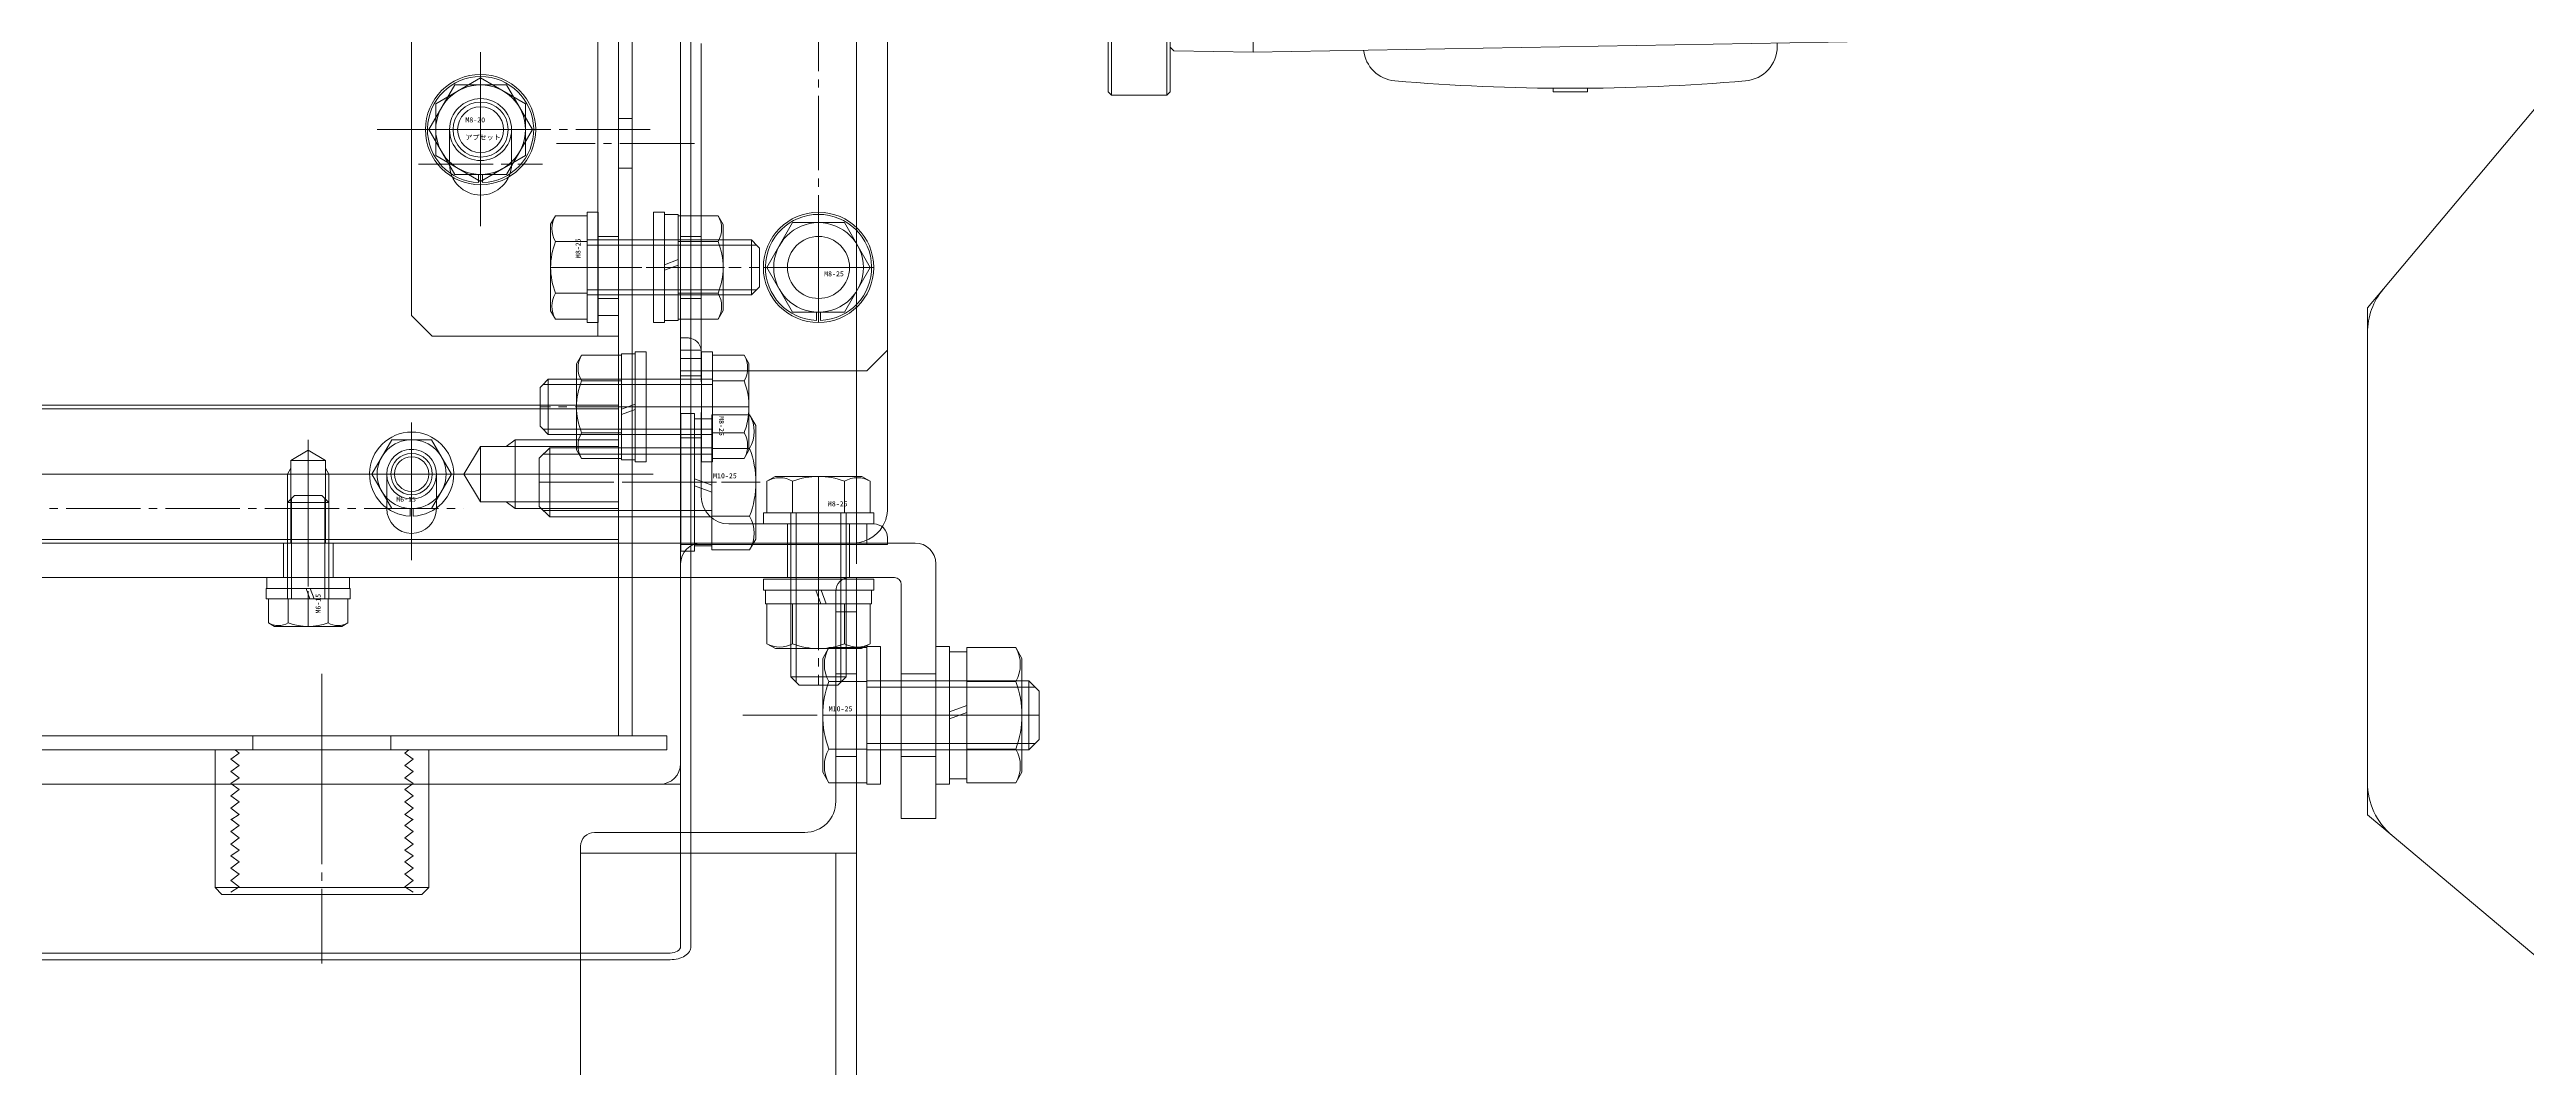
# Model space of a CAD drawing. Units: millimetres at full size. Extents: x -5218 to 5218, y -4308 to 3712.
# Drawn here: x -4740.3 to -4381.1, y -2091.4 to -1943.7 of the extents above; entities that cross this region are included whole.
import ezdxf
from ezdxf.enums import TextEntityAlignment as Align

# ---------------------------------------------------------------- set-up
doc = ezdxf.new("R2010")
doc.units = ezdxf.units.MM
doc.header["$LTSCALE"] = 1.2
doc.linetypes.add('CHAIN2', pattern=[12, 9, -1, 1, -1])
for name, color, linetype, lineweight in [('0-1_01_外形線', 134, 'Continuous', 9), ('0-2_03_かくれ線', 5, 'Continuous', 9), ('0-3_04_中心線', 4, 'CHAIN2', 9), ('0-4_02_細線', 6, 'Continuous', 9), ('0-5_10_補助線', 1, 'Continuous', 9), ('0-7_0', 134, 'Continuous', 9), ('0-C_07_寸法線', 3, 'Continuous', 9)]:
    doc.layers.add(name, color=color, linetype=linetype, lineweight=lineweight)
doc.styles.add('ＭＳ ゴシック', font='')
doc.styles.get('ＭＳ ゴシック').set_extended_font_data('MS Gothic')

# ---------------------------------------------------------------- blocks, each defined once
blk = doc.blocks.new('GM-SHYF-RH 0.4kW、1／160、＊＊V、60Hzc')
at = {"layer": '0-1_01_外形線'}
for p, q in [((9, -15.771), (9, 72.01)), ((21, 72.22), (115.5, 70.57)), ((115.5, 70.57), (125, 70.57)), ((125, 70.57), (125, -15.771)), ((130, 47.5), (125, 47.5)), ((130, 47.5), (130, -47.5)), ((133, 24), (130, 24)), ((134, -23), (134, 23)), ((21, -15.771), (21, -103.762)), ((125, -15.771), (125, -102.113)), ((133, -24), (130, -24)), ((130, -47.5), (125, -47.5)), ((9.499, -103.562), (21, -103.762)), ((21, -103.762), (115.5, -102.113)), ((97, -102.939), (97, -102.436)), ((115.5, -102.113), (125, -102.113)), ((64.5, -109.5), (64.5, -108.989)), ((64.5, -109.5), (69.5, -109.5)), ((69.5, -109.5), (69.5, -108.989))]:
    blk.add_line(p, q, dxfattribs=at)
for points in [[(9, 72.01), (21, 72.22), (21, -15.771)], [(9, -15.771), (9, -103.053), (9.499, -103.562)]]:
    blk.add_lwpolyline(points, dxfattribs=at)
for centre, radius, start, end in [((133, 23), 1, 0, 90), ((133, -23), 1, 270, 0), ((42, -102.939), 5, 186.2447, 265.13859), ((92, -102.939), 5, 274.8614, 0), ((67, 191), 300, 265.13859, 270), ((67, 191), 300, 270, 274.8614)]:
    blk.add_arc(centre, radius, start, end, dxfattribs=at)
at = {"layer": '0-2_03_かくれ線'}
for p, q in [((25, 64), (109, 64)), ((4, 0.229), (4, 47.5)), ((4, 47.5), (9, 47.5)), ((25, 50), (109, 50)), ((0, -23), (0, 23)), ((1, 24), (4, 24)), ((23.25, 18.5), (26, 18.5)), ((23.25, 18.5), (23.25, -19.5)), ((26, 18.5), (26, -19.5)), ((108, 18.5), (110.75, 18.5)), ((108, 18.5), (108, -19.5)), ((110.75, 18.5), (110.75, -19.5)), ((2.5, 17.5), (23.25, 17.5)), ((26, 17.5), (52, 17.5)), ((52, 17.8), (82, 17.8)), ((82, 17.8), (82, -17.8)), ((82, 17.5), (108, 17.5)), ((110.75, 17.5), (131.5, 17.5)), ((4, 0.229), (4, -47.5)), ((2.5, -17.5), (23.25, -17.5)), ((26, -17.5), (52, -17.5)), ((82, -17.5), (108, -17.5)), ((110.75, -17.5), (131.5, -17.5)), ((23.25, -19.5), (26, -19.5)), ((108, -19.5), (110.75, -19.5)), ((1, -24), (4, -24)), ((4, -47.5), (9, -47.5)), ((25, -82), (109, -82)), ((25, -96), (109, -96))]:
    blk.add_line(p, q, dxfattribs=at)
for points in [[(9, 67), (25, 67), (25, 47), (9, 47)], [(125, 67), (109, 67), (109, 47), (125, 47)], [(52, 17.8), (52, -17.8), (82, -17.8)], [(9, -79), (25, -79), (25, -99), (9, -99)], [(125, -79), (109, -79), (109, -99), (125, -99)]]:
    blk.add_lwpolyline(points, dxfattribs=at)
for centre, radius, start, end in [((1, 23), 1, 90, 180), ((2.5, 20), 2.5, 180, 270), ((131.5, 20), 2.5, 270, 0), ((2.5, -20), 2.5, 90, 180), ((131.5, -20), 2.5, 0, 90), ((1, -23), 1, 180, 270)]:
    blk.add_arc(centre, radius, start, end, dxfattribs=at)
at = {"layer": '0-3_04_中心線'}
for p, q in [((6.456, 57), (127.757, 57)), ((134, 0), (0, 0)), ((6.456, -89), (127.757, -89))]:
    blk.add_line(p, q, dxfattribs=at)

msp = doc.modelspace()

# ---------------------------------------------------------------- linework, layer by layer
at = {"layer": '0-1_01_外形線'}
for p, q in [((-4648.769, -1740.308), (-4648.769, -2073.859)), ((-4647.269, -1740.308), (-4647.269, -2073.859)), ((-4401.851, -1978.402), (-4216.075, -1757.002)), ((-4586.269, -1760.312), (-4586.269, -1950.312)), ((-4578.269, -1760.312), (-4578.269, -1950.312)), ((-4645.769, -1967.806), (-4645.769, -1942.818)), ((-4647.209, -1967.806), (-4643.334, -1967.806)), ((-4643.334, -1967.806), (-4642.609, -1969.062)), ((-4647.209, -1971.559), (-4643.334, -1971.559)), ((-4642.609, -1981.562), (-4642.609, -1969.062)), ((-4642.609, -1971.312), (-4638.509, -1971.312)), ((-4638.509, -1971.312), (-4638.509, -1979.312)), ((-4638.509, -1971.312), (-4637.609, -1972.212)), ((-4632.521, -1968.815), (-4636.274, -1975.315)), ((-4625.016, -1968.815), (-4632.521, -1968.815)), ((-4637.609, -1972.212), (-4637.309, -1972.512)), ((-4637.309, -1972.512), (-4637.309, -1978.112)), ((-4638.509, -1979.312), (-4637.609, -1978.412)), ((-4637.609, -1978.412), (-4637.309, -1978.112)), ((-4636.274, -1975.315), (-4632.521, -1981.815)), ((-4647.209, -1979.065), (-4643.334, -1979.065)), ((-4643.334, -1982.818), (-4642.609, -1981.562)), ((-4642.609, -1979.312), (-4638.509, -1979.312)), ((-4632.521, -1981.815), (-4625.016, -1981.815)), ((-4629.069, -1981.815), (-4629.069, -1983.009)), ((-4628.469, -1981.815), (-4628.469, -1983.009)), ((-4647.209, -1982.818), (-4643.334, -1982.818)), ((-4645.769, -1982.818), (-4645.769, -1987.315)), ((-4404.191, -1984.83), (-4404.191, -2050.1)), ((-4645.769, -1988.542), (-4647.269, -1988.542)), ((-4645.754, -1996.357), (-4645.769, -1987.542)), ((-4645.755, -1997.302), (-4645.755, -1987.542)), ((-4645.755, -1987.542), (-4644.155, -1987.542)), ((-4644.155, -1987.542), (-4644.155, -1996.687)), ((-4644.155, -1988.037), (-4644.155, -1996.687)), ((-4644.155, -1988.037), (-4639.551, -1988.037)), ((-4639.551, -1988.037), (-4638.855, -1989.242)), ((-4638.855, -1996.688), (-4638.855, -1989.242)), ((-4618.769, -2010.315), (-4618.767, -1987.313)), ((-4644.155, -1991.79), (-4639.551, -1991.79)), ((-4647.283, -1996.502), (-4646.752, -1996.502)), ((-4646.752, -2016.502), (-4646.752, -1996.502)), ((-4644.252, -1996.687), (-4638.756, -1996.687)), ((-4644.252, -2016.317), (-4644.252, -1996.687)), ((-4638.756, -1996.687), (-4637.852, -1998.252)), ((-4646.752, -1997.302), (-4644.252, -1997.302)), ((-4637.852, -1998.252), (-4637.852, -2014.752)), ((-4644.252, -2001.594), (-4638.756, -2001.594)), ((-4646.752, -2006.002), (-4644.252, -2006.912)), ((-4646.752, -2007.002), (-4644.252, -2007.912)), ((-4636.275, -2006.338), (-4635.069, -2005.642)), ((-4636.275, -2010.942), (-4636.275, -2006.338)), ((-4622.469, -2005.642), (-4635.069, -2005.642)), ((-4632.522, -2010.942), (-4632.522, -2006.338)), ((-4625.016, -2010.942), (-4625.016, -2006.338)), ((-4621.264, -2006.338), (-4622.469, -2005.642)), ((-4621.264, -2010.942), (-4621.264, -2006.338)), ((-4636.769, -2010.942), (-4620.769, -2010.942)), ((-4636.769, -2012.542), (-4636.769, -2010.942)), ((-4636.275, -2010.942), (-4621.264, -2010.942)), ((-4620.769, -2012.542), (-4620.769, -2010.942)), ((-4644.252, -2011.409), (-4638.756, -2011.409)), ((-4637.839, -2012.542), (-4620.769, -2012.542)), ((-4620.769, -2012.542), (-4636.769, -2012.542)), ((-4621.769, -2015.542), (-4621.769, -2012.542)), ((-4618.769, -2015.542), (-4618.769, -2014.542)), ((-4646.752, -2016.502), (-4647.283, -2016.502)), ((-4647.269, -2015.312), (-4614.769, -2015.312)), ((-4644.252, -2015.702), (-4646.752, -2015.702)), ((-4644.252, -2016.317), (-4638.756, -2016.317)), ((-4638.756, -2016.317), (-4637.852, -2014.752)), ((-4637.839, -2015.542), (-4618.769, -2015.542)), ((-4927.768, -2020.312), (-4648.769, -2020.312)), ((-4647.269, -2020.312), (-4617.769, -2020.312)), ((-4626.269, -2052.812), (-4626.269, -2022.312)), ((-4623.269, -2025.312), (-4626.269, -2025.312)), ((-4627.265, -2030.497), (-4628.169, -2032.062)), ((-4628.169, -2032.062), (-4628.169, -2048.562)), ((-4621.769, -2030.497), (-4627.265, -2030.497)), ((-4621.769, -2030.312), (-4621.769, -2050.312)), ((-4619.769, -2030.312), (-4621.769, -2030.312)), ((-4619.769, -2030.312), (-4619.769, -2050.312)), ((-4611.769, -2030.312), (-4611.769, -2050.312)), ((-4609.769, -2030.312), (-4611.769, -2030.312)), ((-4609.769, -2030.312), (-4609.769, -2050.312)), ((-4607.269, -2050.127), (-4607.269, -2030.497)), ((-4607.269, -2030.497), (-4600.172, -2030.497)), ((-4600.172, -2030.497), (-4599.269, -2032.062)), ((-4599.269, -2048.562), (-4599.269, -2032.062)), ((-4621.769, -2035.404), (-4627.265, -2035.404)), ((-4607.269, -2035.404), (-4600.172, -2035.404)), ((-4599.269, -2035.312), (-4599.269, -2045.312)), ((-4599.269, -2036.212), (-4597.369, -2036.212)), ((-4598.269, -2035.312), (-4596.769, -2036.812)), ((-4609.769, -2039.812), (-4607.269, -2038.902)), ((-4596.769, -2036.812), (-4596.769, -2043.812)), ((-4609.769, -2040.812), (-4607.269, -2039.902)), ((-4607.269, -2049.512), (-4607.269, -2039.902)), ((-4621.769, -2045.219), (-4627.265, -2045.219)), ((-4607.269, -2045.219), (-4600.172, -2045.219)), ((-4599.269, -2044.412), (-4597.369, -2044.412)), ((-4598.269, -2045.312), (-4596.769, -2043.812)), ((-4927.768, -2050.315), (-4648.769, -2050.315)), ((-4716.268, -2065.315), (-4716.268, -2050.315)), ((-4685.268, -2065.315), (-4685.268, -2050.315)), ((-4627.265, -2050.127), (-4628.169, -2048.562)), ((-4621.769, -2050.127), (-4627.265, -2050.127)), ((-4619.769, -2050.312), (-4621.769, -2050.312)), ((-4609.769, -2050.312), (-4611.769, -2050.312)), ((-4609.769, -2049.512), (-4607.269, -2049.512)), ((-4607.269, -2050.127), (-4600.172, -2050.127)), ((-4600.172, -2050.127), (-4599.269, -2048.562)), ((-4661.269, -2057.312), (-4630.769, -2057.312)), ((-4379.135, -2075.787), (-4400.618, -2057.76)), ((-4663.269, -2060.312), (-4663.269, -2059.312)), ((-4715.268, -2066.315), (-4686.268, -2066.315)), ((-4926.268, -2074.823), (-4650.269, -2074.823)), ((-4650.269, -2075.787), (-4926.268, -2075.787))]:
    msp.add_line(p, q, dxfattribs=at)
msp.add_lwpolyline([(-4586.269, -1760.312), (-4578.269, -1760.312), (-4577.769, -1760.812), (-4577.769, -1949.812), (-4578.269, -1950.312), (-4586.269, -1950.312), (-4586.769, -1949.812), (-4586.769, -1760.812)], close=True, dxfattribs=at)
for points in [[(-4638.855, -1990.315), (-4621.769, -1990.315), (-4618.769, -1987.315), (-4618.769, -1897.462)], [(-4625.016, -1981.815), (-4621.263, -1975.315), (-4625.016, -1968.815)], [(-4616.769, -2021.312), (-4616.769, -2055.312), (-4611.769, -2055.312), (-4611.769, -2018.312)], [(-4624.269, -2020.312), (-4623.269, -2020.312), (-4623.269, -2060.312), (-4663.269, -2060.312)], [(-4607.269, -2038.902), (-4607.269, -2031.112), (-4609.769, -2031.112)], [(-4599.269, -2035.312), (-4598.269, -2035.312), (-4598.269, -2045.312), (-4599.269, -2045.312)], [(-4663.269, -2260.312), (-4663.269, -2060.312), (-4623.269, -2060.312), (-4623.269, -2260.312)]]:
    msp.add_lwpolyline(points, dxfattribs=at)
for radius in [8, 6.5]:
    msp.add_circle((-4628.769, -1975.315), radius, dxfattribs=at)
for centre, radius, start, end in [((-4646.584, -1969.683), 3.753, 330.00001, 29.99999), ((-4628.769, -1975.315), 7.7, 272.23287, 267.76713), ((-4652.685, -1975.312), 10.076, 338.13461, 21.86539), ((-4394.191, -1984.83), 10, 140, 180), ((-4646.584, -1980.941), 3.753, 330.00001, 29.99999), ((-4647.769, -1987.542), 2, 0, 75.52249), ((-4642.801, -1989.913), 3.753, 330.00001, 29.99999), ((-4649.32, -1995.542), 10.465, 353.7174, 21.01442), ((-4643.006, -1999.14), 4.907, 330.00001, 29.99999), ((-4651.632, -2006.502), 13.779, 339.136, 20.864), ((-4634.398, -2009.588), 3.753, 60.00001, 119.99999), ((-4628.769, -2016.107), 10.465, 68.98558, 111.01442), ((-4623.14, -2009.588), 3.753, 60.00001, 119.99999), ((-4623.769, -2010.315), 5, 329.96672, 0), ((-4643.006, -2013.863), 4.907, 330.00001, 29.99999), ((-4620.769, -2014.542), 2, 0, 90), ((-4614.769, -2018.312), 3, 0, 90), ((-4624.269, -2022.312), 2, 90, 180), ((-4617.769, -2021.312), 1, 0, 90), ((-4623.015, -2032.951), 4.907, 150.00001, 209.99999), ((-4604.422, -2032.951), 4.907, 330.00001, 29.99999), ((-4614.389, -2040.312), 13.779, 159.136, 200.864), ((-4613.048, -2040.312), 13.779, 339.136, 20.864), ((-4623.015, -2047.673), 4.907, 150.00001, 209.99999), ((-4604.422, -2047.673), 4.907, 330.00001, 29.99999), ((-4630.769, -2052.812), 4.5, 270, 0), ((-4661.269, -2059.312), 2, 90, 180)]:
    msp.add_arc(centre, radius, start, end, dxfattribs=at)
for major_axis in [(-1.5, 0), (-3, 0)]:
    msp.add_ellipse((-4650.269, -2073.859), major_axis=major_axis, ratio=0.642788, start_param=1.5707963, end_param=3.1415927, dxfattribs=at)
at = {"layer": '0-2_03_かくれ線'}
for p, q in [((-4657.769, -2043.315), (-4657.769, -1675.315)), ((-4618.769, -1708.315), (-4618.769, -1987.315)), ((-4648.769, -1990.315), (-4648.769, -1885.315)), ((-4687.768, -1982.312), (-4687.768, -1928.312)), ((-4660.769, -1985.312), (-4660.769, -1925.312)), ((-4657.769, -1985.312), (-4657.769, -1925.312)), ((-4681.521, -1948.812), (-4685.274, -1955.312)), ((-4677.769, -1947.806), (-4684.268, -1951.559)), ((-4674.016, -1948.812), (-4681.521, -1948.812)), ((-4671.269, -1951.559), (-4677.769, -1947.806)), ((-4677.769, -1947.812), (-4677.769, -1962.812)), ((-4677.769, -1960.912), (-4677.769, -1949.712)), ((-4684.268, -1951.559), (-4684.268, -1959.065)), ((-4671.269, -1959.065), (-4671.269, -1951.559)), ((-4685.274, -1955.312), (-4681.521, -1961.812)), ((-4685.268, -1955.312), (-4670.269, -1955.312)), ((-4682.268, -1955.312), (-4682.268, -1960.312)), ((-4673.269, -1960.312), (-4673.269, -1955.312)), ((-4655.769, -1953.715), (-4657.769, -1953.715)), ((-4681.521, -1961.812), (-4674.016, -1961.812)), ((-4678.069, -1961.812), (-4678.069, -1963.006)), ((-4677.469, -1961.812), (-4677.469, -1963.006)), ((-4655.769, -1960.915), (-4657.769, -1960.915)), ((-4666.913, -1967.806), (-4667.609, -1969.012)), ((-4662.309, -1967.806), (-4666.913, -1967.806)), ((-4662.309, -1983.312), (-4662.309, -1967.312)), ((-4660.709, -1967.312), (-4662.309, -1967.312)), ((-4662.309, -1982.818), (-4662.309, -1967.806)), ((-4660.709, -1967.312), (-4660.709, -1983.312)), ((-4652.709, -1983.312), (-4652.709, -1967.312)), ((-4651.109, -1967.312), (-4652.709, -1967.312)), ((-4651.109, -1967.312), (-4651.109, -1983.312)), ((-4651.109, -1974.912), (-4651.109, -1967.612)), ((-4649.109, -1967.612), (-4651.109, -1967.612)), ((-4649.109, -1974.184), (-4649.109, -1967.612)), ((-4649.109, -1982.818), (-4649.109, -1967.806)), ((-4649.109, -1967.806), (-4647.209, -1967.806)), ((-4645.769, -1967.806), (-4645.769, -1982.818)), ((-4628.769, -1967.815), (-4628.769, -1982.815)), ((-4667.609, -1969.012), (-4667.609, -1981.612)), ((-4662.309, -1971.559), (-4666.913, -1971.559)), ((-4662.309, -1971.312), (-4642.609, -1971.312)), ((-4660.769, -1970.812), (-4657.769, -1970.812)), ((-4649.109, -1971.559), (-4647.209, -1971.559)), ((-4648.769, -1970.815), (-4645.769, -1970.815)), ((-4662.309, -1972.062), (-4642.609, -1972.062)), ((-4651.109, -1974.912), (-4649.109, -1974.184)), ((-4651.109, -1975.712), (-4649.109, -1974.984)), ((-4649.109, -1983.012), (-4649.109, -1974.984)), ((-4662.309, -1978.562), (-4642.609, -1978.562)), ((-4651.109, -1983.012), (-4651.109, -1975.712)), ((-4687.768, -1982.312), (-4684.768, -1985.312)), ((-4666.913, -1982.818), (-4667.609, -1981.612)), ((-4662.309, -1979.065), (-4666.913, -1979.065)), ((-4662.309, -1979.312), (-4642.609, -1979.312)), ((-4660.769, -1979.812), (-4657.769, -1979.812)), ((-4660.769, -1982.312), (-4657.769, -1982.312)), ((-4649.109, -1979.065), (-4647.209, -1979.065)), ((-4648.769, -1979.815), (-4645.769, -1979.815)), ((-4684.768, -1985.312), (-4657.769, -1985.312)), ((-4662.309, -1982.818), (-4666.913, -1982.818)), ((-4660.709, -1983.312), (-4662.309, -1983.312)), ((-4651.109, -1983.312), (-4652.709, -1983.312)), ((-4651.109, -1983.012), (-4649.109, -1983.012)), ((-4649.109, -1982.818), (-4647.209, -1982.818)), ((-4648.769, -2015.542), (-4648.769, -1985.542)), ((-4648.769, -1985.542), (-4647.769, -1985.542)), ((-4663.855, -1989.292), (-4663.855, -2001.792)), ((-4657.355, -1987.842), (-4657.355, -1995.87)), ((-4655.355, -1987.842), (-4657.355, -1987.842)), ((-4657.355, -1988.037), (-4657.355, -2003.048)), ((-4655.355, -2003.542), (-4655.355, -1987.542)), ((-4655.355, -1987.542), (-4653.755, -1987.542)), ((-4655.355, -1987.842), (-4655.355, -1995.142)), ((-4653.755, -1987.542), (-4653.755, -2003.542)), ((-4648.769, -1987.315), (-4645.769, -1987.315)), ((-4648.769, -1988.542), (-4647.269, -1988.542)), ((-4645.769, -1987.315), (-4645.769, -1990.315)), ((-4668.855, -1992.442), (-4669.155, -1992.742)), ((-4669.155, -1998.342), (-4669.155, -1992.742)), ((-4667.955, -1991.542), (-4668.855, -1992.442)), ((-4663.855, -1992.292), (-4668.705, -1992.292)), ((-4667.955, -1999.542), (-4667.955, -1991.542)), ((-4663.855, -1991.542), (-4667.955, -1991.542)), ((-4644.155, -1991.542), (-4663.855, -1991.542)), ((-4644.155, -1992.292), (-4663.855, -1992.292)), ((-4657.355, -1991.79), (-4663.13, -1991.79)), ((-4638.855, -1990.315), (-4648.769, -1990.315)), ((-4648.769, -1991.042), (-4645.769, -1991.042)), ((-4918.768, -1995.312), (-4657.769, -1995.312)), ((-4918.768, -1995.812), (-4657.769, -1995.812)), ((-4657.769, -2015.312), (-4657.769, -1995.312)), ((-4655.355, -1995.142), (-4657.355, -1995.87)), ((-4655.355, -1995.942), (-4657.355, -1996.67)), ((-4657.355, -1996.67), (-4657.355, -2003.242)), ((-4655.355, -1995.942), (-4655.355, -2003.242)), ((-4648.752, -2016.502), (-4648.752, -1996.502)), ((-4647.283, -1996.502), (-4648.752, -1996.502)), ((-4645.769, -1996.357), (-4645.769, -2008.542)), ((-4644.155, -1996.687), (-4644.155, -2003.542)), ((-4638.855, -1996.688), (-4638.855, -2001.842)), ((-4702.768, -2017.812), (-4702.768, -2000.312)), ((-4690.655, -2000.312), (-4693.542, -2005.312)), ((-4684.882, -2000.312), (-4690.655, -2000.312)), ((-4687.768, -2010.312), (-4687.768, -2000.312)), ((-4681.995, -2005.312), (-4684.882, -2000.312)), ((-4672.769, -2000.312), (-4674.068, -2001.312)), ((-4657.769, -2000.312), (-4672.769, -2000.312)), ((-4672.769, -2000.312), (-4672.769, -2010.312)), ((-4668.855, -1998.642), (-4669.155, -1998.342)), ((-4667.955, -1999.542), (-4668.855, -1998.642)), ((-4663.855, -1998.792), (-4668.705, -1998.792)), ((-4663.855, -1999.542), (-4667.955, -1999.542)), ((-4644.155, -1998.792), (-4663.855, -1998.792)), ((-4644.155, -1999.542), (-4663.855, -1999.542)), ((-4657.355, -1999.295), (-4663.13, -1999.295)), ((-4648.769, -2000.042), (-4645.769, -2000.042)), ((-4645.755, -1997.302), (-4645.755, -2003.542)), ((-4644.155, -1999.295), (-4639.551, -1999.295)), ((-4705.268, -2003.312), (-4702.768, -2001.81)), ((-4702.768, -2001.81), (-4700.268, -2003.312)), ((-4700.268, -2003.312), (-4700.268, -2015.312)), ((-4680.218, -2005.312), (-4677.765, -2001.312)), ((-4657.769, -2001.312), (-4677.765, -2001.312)), ((-4677.765, -2001.312), (-4677.765, -2005.312)), ((-4667.752, -2001.502), (-4669.252, -2003.002)), ((-4669.252, -2003.002), (-4669.252, -2010.002)), ((-4644.252, -2002.402), (-4668.652, -2002.402)), ((-4644.252, -2001.502), (-4667.752, -2001.502)), ((-4667.752, -2001.502), (-4667.752, -2011.502)), ((-4657.355, -2003.242), (-4655.355, -2003.242)), ((-4655.355, -2003.542), (-4653.755, -2003.542)), ((-4645.755, -2003.542), (-4644.155, -2003.542)), ((-4644.155, -2003.048), (-4639.551, -2003.048)), ((-4639.551, -2003.048), (-4638.855, -2001.842)), ((-4923.768, -2005.312), (-4652.769, -2005.312)), ((-4705.268, -2004.446), (-4705.768, -2005.312)), ((-4705.768, -2015.312), (-4705.768, -2005.312)), ((-4700.268, -2004.446), (-4699.768, -2005.312)), ((-4691.368, -2005.312), (-4691.368, -2010.312)), ((-4684.882, -2010.312), (-4681.995, -2005.312)), ((-4684.168, -2010.312), (-4684.168, -2005.312)), ((-4705.768, -2009.412), (-4705.568, -2009.212)), ((-4705.768, -2009.412), (-4699.768, -2009.412)), ((-4705.768, -2023.412), (-4705.768, -2009.412)), ((-4705.568, -2009.212), (-4704.768, -2008.412)), ((-4705.168, -2008.812), (-4705.168, -2009.212)), ((-4705.168, -2023.412), (-4705.168, -2009.212)), ((-4704.768, -2008.412), (-4700.768, -2008.412)), ((-4699.968, -2009.212), (-4700.768, -2008.412)), ((-4700.368, -2008.812), (-4700.368, -2009.212)), ((-4700.368, -2023.412), (-4700.368, -2009.212)), ((-4699.768, -2009.412), (-4699.968, -2009.212)), ((-4699.768, -2023.412), (-4699.768, -2009.412)), ((-4687.993, -2010.312), (-4687.993, -2011.408)), ((-4687.543, -2010.312), (-4687.543, -2011.408)), ((-4657.769, -2009.312), (-4677.765, -2009.312)), ((-4672.769, -2010.312), (-4674.068, -2009.312)), ((-4657.769, -2010.312), (-4672.769, -2010.312)), ((-4667.752, -2011.502), (-4669.252, -2010.002)), ((-4644.252, -2010.602), (-4668.652, -2010.602)), ((-4632.769, -2010.942), (-4632.769, -2030.642)), ((-4632.019, -2010.942), (-4632.019, -2030.642)), ((-4625.519, -2010.942), (-4625.519, -2030.642)), ((-4624.769, -2010.942), (-4624.769, -2030.642)), ((-4644.252, -2011.502), (-4667.752, -2011.502)), ((-4637.839, -2012.542), (-4641.769, -2012.542)), ((-4633.269, -2015.542), (-4633.269, -2012.542)), ((-4624.269, -2015.542), (-4624.269, -2012.542)), ((-4647.269, -2015.312), (-4929.268, -2015.312)), ((-4918.768, -2014.812), (-4657.769, -2014.812)), ((-4918.768, -2015.312), (-4657.769, -2015.312)), ((-4706.368, -2015.312), (-4706.368, -2020.312)), ((-4699.168, -2015.312), (-4699.168, -2020.312)), ((-4648.769, -2015.542), (-4637.839, -2015.542)), ((-4648.769, -2018.315), (-4648.769, -2047.315)), ((-4647.283, -2016.502), (-4648.752, -2016.502)), ((-4623.769, -2015.315), (-4645.769, -2015.315)), ((-4633.269, -2015.312), (-4633.269, -2020.312)), ((-4624.269, -2015.312), (-4624.269, -2020.312)), ((-4929.268, -2020.312), (-4647.269, -2020.312)), ((-4708.868, -2021.912), (-4703.068, -2021.912)), ((-4708.868, -2021.912), (-4708.868, -2023.412)), ((-4708.768, -2021.912), (-4708.768, -2020.312)), ((-4696.768, -2020.312), (-4708.768, -2020.312)), ((-4696.768, -2021.912), (-4708.768, -2021.912)), ((-4703.068, -2021.912), (-4702.523, -2023.412)), ((-4702.468, -2021.912), (-4696.668, -2021.912)), ((-4702.468, -2021.912), (-4701.923, -2023.412)), ((-4696.768, -2021.912), (-4696.768, -2020.312)), ((-4696.668, -2023.412), (-4696.668, -2021.912)), ((-4636.769, -2020.542), (-4620.769, -2020.542)), ((-4636.769, -2022.142), (-4636.769, -2020.542)), ((-4620.769, -2022.142), (-4620.769, -2020.542)), ((-4708.868, -2023.412), (-4702.523, -2023.412)), ((-4708.542, -2023.412), (-4708.542, -2026.908)), ((-4708.542, -2023.412), (-4696.995, -2023.412)), ((-4705.655, -2023.412), (-4705.655, -2026.908)), ((-4701.923, -2023.412), (-4696.668, -2023.412)), ((-4699.882, -2023.412), (-4699.882, -2026.908)), ((-4696.995, -2023.412), (-4696.995, -2026.908)), ((-4620.769, -2022.142), (-4636.769, -2022.142)), ((-4636.469, -2022.142), (-4629.169, -2022.142)), ((-4636.469, -2022.142), (-4636.469, -2024.142)), ((-4636.469, -2024.142), (-4628.441, -2024.142)), ((-4636.275, -2024.142), (-4621.264, -2024.142)), ((-4632.522, -2024.142), (-4632.522, -2029.917)), ((-4629.169, -2022.142), (-4628.441, -2024.142)), ((-4628.369, -2022.142), (-4621.069, -2022.142)), ((-4628.369, -2022.142), (-4627.641, -2024.142)), ((-4627.641, -2024.142), (-4621.069, -2024.142)), ((-4625.016, -2024.142), (-4625.016, -2029.917)), ((-4621.069, -2024.142), (-4621.069, -2022.142)), ((-4708.542, -2026.908), (-4707.668, -2027.412)), ((-4707.668, -2027.412), (-4697.868, -2027.412)), ((-4696.995, -2026.908), (-4697.868, -2027.412)), ((-4635.019, -2030.642), (-4622.519, -2030.642)), ((-4632.769, -2030.642), (-4632.769, -2034.742)), ((-4632.019, -2030.642), (-4632.019, -2035.492)), ((-4625.519, -2030.642), (-4625.519, -2035.492)), ((-4624.769, -2030.642), (-4624.769, -2034.742)), ((-4624.769, -2034.742), (-4632.769, -2034.742)), ((-4632.769, -2034.742), (-4631.869, -2035.642)), ((-4631.869, -2035.642), (-4631.569, -2035.942)), ((-4625.969, -2035.942), (-4631.569, -2035.942)), ((-4626.269, -2034.312), (-4623.269, -2034.312)), ((-4625.669, -2035.642), (-4625.969, -2035.942)), ((-4624.769, -2034.742), (-4625.669, -2035.642)), ((-4621.769, -2035.312), (-4599.269, -2035.312)), ((-4621.769, -2036.212), (-4599.269, -2036.212)), ((-4611.769, -2034.312), (-4616.769, -2034.312)), ((-4710.768, -2045.315), (-4710.768, -2043.315)), ((-4690.768, -2045.315), (-4690.768, -2043.315)), ((-4716.268, -2045.315), (-4685.268, -2045.315)), ((-4716.268, -2050.315), (-4716.268, -2045.315)), ((-4685.268, -2050.315), (-4685.268, -2045.315)), ((-4626.269, -2046.312), (-4623.269, -2046.312)), ((-4621.769, -2044.412), (-4599.269, -2044.412)), ((-4621.769, -2045.312), (-4599.269, -2045.312)), ((-4611.769, -2046.312), (-4616.769, -2046.312)), ((-4661.769, -2050.315), (-4914.768, -2050.315)), ((-4716.268, -2050.315), (-4716.268, -2065.315)), ((-4685.268, -2065.315), (-4685.268, -2050.315)), ((-4661.769, -2050.315), (-4651.769, -2050.315)), ((-4626.269, -2060.312), (-4626.269, -3410.311)), ((-4715.268, -2066.315), (-4716.268, -2065.315)), ((-4716.268, -2065.315), (-4685.268, -2065.315)), ((-4715.268, -2066.315), (-4686.268, -2066.315)), ((-4686.268, -2066.315), (-4685.268, -2065.315))]:
    msp.add_line(p, q, dxfattribs=at)
for points in [[(-4655.769, -1675.315), (-4920.768, -1675.315), (-4920.768, -2043.315), (-4655.769, -2043.315)], [(-4648.769, -1890.312), (-4927.768, -1890.312), (-4927.768, -2020.312), (-4648.769, -2020.312)], [(-4650.769, -2045.315), (-4925.768, -2045.315), (-4925.768, -2043.315), (-4650.769, -2043.315)]]:
    msp.add_lwpolyline(points, close=True, dxfattribs=at)
for points in [[(-4648.769, -1883.312), (-4648.769, -2015.312), (-4657.769, -2015.312), (-4657.769, -1883.312)], [(-4674.016, -1961.812), (-4670.263, -1955.312), (-4674.016, -1948.812)], [(-4684.268, -1959.065), (-4677.769, -1962.818), (-4671.269, -1959.065)], [(-4657.355, -1988.037), (-4663.13, -1988.037), (-4663.855, -1989.292)], [(-4705.268, -2015.312), (-4705.268, -2003.312), (-4700.268, -2003.312)], [(-4657.355, -2003.048), (-4663.13, -2003.048), (-4663.855, -2001.792)], [(-4699.768, -2015.312), (-4699.768, -2005.312), (-4705.768, -2005.312)], [(-4693.542, -2005.312), (-4690.655, -2010.312), (-4684.882, -2010.312)], [(-4680.218, -2005.312), (-4677.765, -2009.312), (-4677.765, -2005.312)], [(-4636.275, -2024.142), (-4636.275, -2029.917), (-4635.019, -2030.642)], [(-4621.264, -2024.142), (-4621.264, -2029.917), (-4622.519, -2030.642)], [(-4713.968, -2055.493), (-4712.768, -2054.693), (-4713.968, -2053.793), (-4712.768, -2052.893), (-4713.968, -2051.993), (-4712.768, -2051.093), (-4713.968, -2050.193), (-4712.768, -2049.393), (-4713.968, -2048.493), (-4712.768, -2047.593), (-4713.968, -2046.693), (-4712.768, -2045.793), (-4713.368, -2045.343)], [(-4687.568, -2055.493), (-4688.768, -2054.693), (-4687.568, -2053.793), (-4688.768, -2052.893), (-4687.568, -2051.993), (-4688.768, -2051.093), (-4687.568, -2050.193), (-4688.768, -2049.393), (-4687.568, -2048.493), (-4688.768, -2047.593), (-4687.568, -2046.693), (-4688.768, -2045.793), (-4688.168, -2045.343)], [(-4713.968, -2065.992), (-4712.768, -2065.192), (-4713.968, -2064.292), (-4712.768, -2063.392), (-4713.968, -2062.492), (-4712.768, -2061.592), (-4713.968, -2060.692), (-4712.768, -2059.892), (-4713.968, -2058.992), (-4712.768, -2058.092), (-4713.968, -2057.192), (-4712.768, -2056.292), (-4713.968, -2055.392)], [(-4687.568, -2065.992), (-4688.768, -2065.192), (-4687.568, -2064.292), (-4688.768, -2063.392), (-4687.568, -2062.492), (-4688.768, -2061.592), (-4687.568, -2060.692), (-4688.768, -2059.892), (-4687.568, -2058.992), (-4688.768, -2058.092), (-4687.568, -2057.192), (-4688.768, -2056.292), (-4687.568, -2055.392)]]:
    msp.add_lwpolyline(points, dxfattribs=at)
for centre, radius in [((-4677.769, -1955.312), 8), ((-4677.769, -1955.312), 6.5), ((-4677.769, -1955.312), 6.5), ((-4677.769, -1955.312), 4.5), ((-4677.769, -1955.312), 4), ((-4677.769, -1955.312), 3.324), ((-4628.769, -1975.315), 4.5), ((-4628.769, -1975.315), 4.5), ((-4687.768, -2005.312), 5), ((-4687.768, -2005.315), 3.6), ((-4687.768, -2005.312), 3), ((-4687.768, -2005.312), 2.5)]:
    msp.add_circle(centre, radius, dxfattribs=at)
for centre, radius, start, end in [((-4677.769, -1955.312), 7.7, 272.23287, 267.76713), ((-4677.769, -1955.312), 4.5, 0, 180), ((-4677.769, -1960.312), 4.5, 180, 0), ((-4663.663, -1969.683), 3.753, 150.00001, 209.99999), ((-4657.144, -1975.312), 10.465, 158.98558, 201.01442), ((-4663.663, -1980.941), 3.753, 150.00001, 209.99999), ((-4647.769, -1987.542), 2, 75.52249, 90), ((-4659.88, -1989.913), 3.753, 150.00001, 209.99999), ((-4653.779, -1995.542), 10.076, 158.13461, 201.86539), ((-4649.32, -1995.542), 10.465, 338.98558, 353.7174), ((-4687.768, -2005.312), 6.1, 272.11385, 267.88615), ((-4659.88, -2001.171), 3.753, 150.00001, 209.99999), ((-4642.801, -2001.171), 3.753, 330.00001, 29.99999), ((-4687.768, -2005.312), 3.6, 0, 180), ((-4687.768, -2010.312), 3.6, 180, 0), ((-4641.769, -2008.542), 4, 180, 270), ((-4623.769, -2010.315), 5, 264.26083, 329.96672), ((-4645.769, -2018.315), 3, 90, 180), ((-4707.099, -2024.408), 2.887, 240.00001, 299.99999), ((-4702.768, -2018.898), 8.514, 250.18087, 289.81913), ((-4698.438, -2024.408), 2.887, 240.00001, 299.99999), ((-4634.398, -2026.667), 3.753, 240.00001, 299.99999), ((-4628.769, -2020.566), 10.076, 248.13461, 291.86539), ((-4623.14, -2026.667), 3.753, 240.00001, 299.99999), ((-4651.769, -2047.315), 3, 270, 0)]:
    msp.add_arc(centre, radius, start, end, dxfattribs=at)
at = {"layer": '0-3_04_中心線'}
for p, q in [((-4628.769, -1892.815), (-4628.769, -1982.815)), ((-4628.769, -1892.815), (-4628.769, -1982.815)), ((-4677.769, -1966.57), (-4677.769, -1944.054)), ((-4677.769, -1946.312), (-4677.769, -1969.312)), ((-4677.769, -1947.312), (-4677.769, -1963.312)), ((-4692.768, -1955.312), (-4652.769, -1955.312)), ((-4686.768, -1955.312), (-4668.769, -1955.312)), ((-4669.769, -1955.312), (-4685.768, -1955.312)), ((-4686.768, -1960.312), (-4668.769, -1960.312)), ((-4646.769, -1957.315), (-4666.769, -1957.315)), ((-4628.769, -1967.315), (-4628.769, -1983.315)), ((-4628.769, -1980.915), (-4628.769, -1969.715)), ((-4667.609, -1975.312), (-4637.309, -1975.312)), ((-4665.769, -1975.312), (-4652.769, -1975.312)), ((-4653.769, -1975.315), (-4640.769, -1975.315)), ((-4620.769, -1975.315), (-4636.769, -1975.315)), ((-4636.269, -1975.315), (-4621.269, -1975.315)), ((-4636.269, -1975.315), (-4621.269, -1975.315)), ((-4638.855, -1995.542), (-4669.155, -1995.542)), ((-4653.769, -1995.542), (-4640.769, -1995.542)), ((-4687.768, -1997.812), (-4687.768, -2017.812)), ((-4687.768, -2012.815), (-4687.768, -1997.815)), ((-4687.768, -1999.212), (-4687.768, -2011.412)), ((-4896.268, -2005.312), (-4680.268, -2005.312)), ((-4896.268, -2005.315), (-4680.268, -2005.315)), ((-4681.668, -2005.312), (-4693.868, -2005.312)), ((-4669.252, -2006.502), (-4637.252, -2006.502)), ((-4656.752, -2006.502), (-4637.852, -2006.502)), ((-4628.769, -2005.642), (-4628.769, -2035.942)), ((-4628.769, -2020.542), (-4628.769, -2007.542)), ((-4896.268, -2010.312), (-4680.268, -2010.312)), ((-4702.768, -2008.412), (-4702.768, -2027.412)), ((-4702.768, -2010.312), (-4702.768, -2025.312)), ((-4628.769, -2010.312), (-4628.769, -2025.312)), ((-4700.768, -2076.314), (-4700.768, -2033.315)), ((-4700.768, -2054.315), (-4700.768, -2034.315)), ((-4700.768, -2054.315), (-4700.768, -2034.315)), ((-4639.769, -2040.312), (-4609.769, -2040.312)), ((-4596.769, -2040.312), (-4628.169, -2040.312)), ((-4601.769, -2040.312), (-4626.769, -2040.312)), ((-4606.269, -2040.312), (-4625.169, -2040.312))]:
    msp.add_line(p, q, dxfattribs=at)
at = {"layer": '0-4_02_細線'}
for p, q in [((-4642.609, -1972.062), (-4637.759, -1972.062)), ((-4642.609, -1978.562), (-4637.759, -1978.562))]:
    msp.add_line(p, q, dxfattribs=at)
at = {"layer": '0-5_10_補助線'}
for p, q in [((-4401.851, -1978.402), (-4404.191, -1981.19)), ((-4404.191, -1981.19), (-4404.191, -1984.83)), ((-4404.191, -2050.1), (-4404.191, -2054.763)), ((-4400.618, -2057.76), (-4404.191, -2054.763))]:
    msp.add_line(p, q, dxfattribs=at)
at = {"layer": '0-7_0'}
msp.add_arc((-4394.191, -2050.1), 10, 180, 230, dxfattribs=at)
at = {"layer": '0-C_07_寸法線'}
msp.add_line((-4623.269, -2018.312), (-4623.269, -1895.07), dxfattribs=at)

# ---------------------------------------------------------------- block references
at = {"layer": '0-7_0'}
msp.add_blockref('GM-SHYF-RH 0.4kW、1／160、＊＊V、60Hzc', (-4586.768, -1840.312), dxfattribs=at)

# ---------------------------------------------------------------- texts
at = {"layer": '0-2_03_かくれ線', "style": 'ＭＳ ゴシック'}
for s, p in [('M8-20', (-4679.979, -1954.487)), ('アプセット', (-4679.979, -1957.025)), ('M8-25', (-4627.958, -1976.824)), ('M10-25', (-4644.061, -2006.142)), ('M6-15', (-4690.003, -2009.541)), ('M8-25', (-4627.418, -2010.202)), ('M10-25', (-4627.294, -2039.952))]:
    msp.add_text(s, height=0.7331, dxfattribs=at).set_placement(p, align=Align.BOTTOM_LEFT)
for s, rotation, p in [('M8-25', 90, (-4663.049, -1973.961)), ('M8-25', 270, (-4643.415, -1996.893)), ('M6-15', 90, (-4700.741, -2025.55))]:
    msp.add_text(s, height=0.7331, rotation=rotation, dxfattribs=at).set_placement(p, align=Align.BOTTOM_LEFT)

doc.saveas('drawing.dxf')
